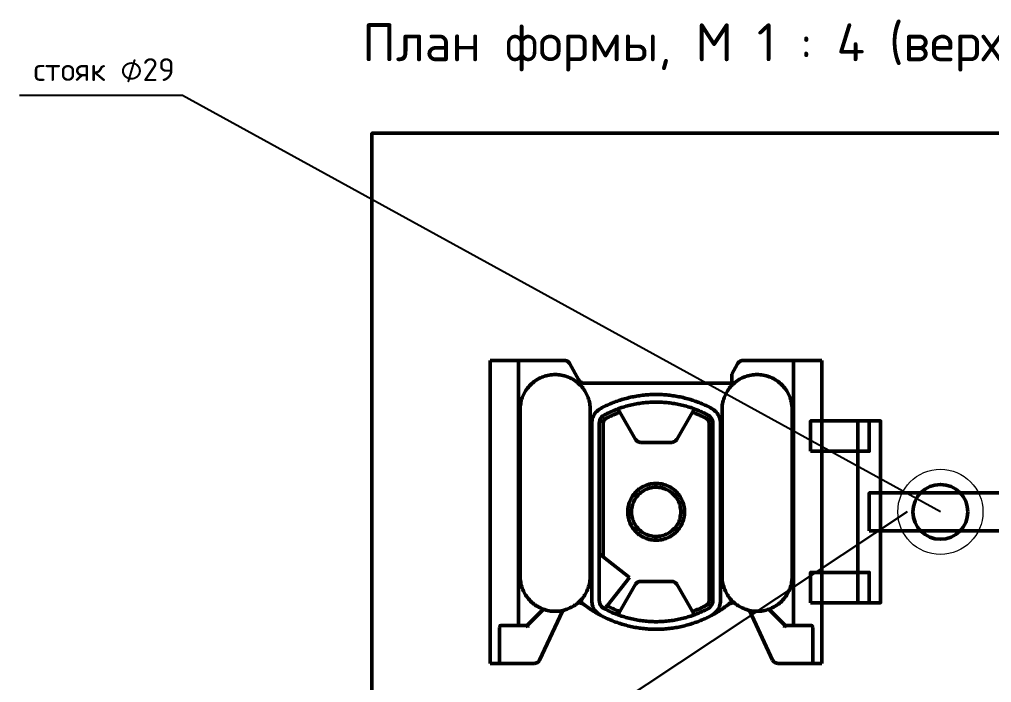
# Model space of a CAD drawing. Header units: millimetres. Extents: x 0 to 841, y 0 to 594.
# Drawn here: x 208.5 to 336.8, y 102.5 to 190 of the extents above; entities that cross this region are included whole.
import ezdxf
from ezdxf.enums import TextEntityAlignment as Align

# ---------------------------------------------------------------- set-up
doc = ezdxf.new("R2010")
doc.units = ezdxf.units.MM
doc.header["$LTSCALE"] = 0.35
doc.layers.add('08_ТЕКСТ', color=7, linetype='CONTINUOUS')
doc.layers.add('09_РАЗМЕРЫ', color=7, linetype='CONTINUOUS')
doc.layers.add('20_ВИДИМЫЕ', color=7, linetype='CONTINUOUS', lineweight=50)
doc.layers.add('22_ТОНКИЕ', color=7, linetype='CONTINUOUS', lineweight=18)
doc.styles.add('ГОСТ', font='ISOCPEUR.TTF')

msp = doc.modelspace()

# ---------------------------------------------------------------- linework, layer by layer
at = {"layer": '09_РАЗМЕРЫ'}
for p, q in [((230, 180), (208.5, 180)), ((330, 125), (230, 180)), ((325.62, 125), (220, 55))]:
    msp.add_line(p, q, dxfattribs=at)
at = {"layer": '20_ВИДИМЫЕ'}
for points in [[(255, 75), (405, 75), (405, 175), (255, 175)], [(312.88, 133), (320.62, 133), (320.62, 137), (312.88, 137)], [(319.12, 113), (322.12, 113), (322.12, 137), (319.12, 137)], [(320.62, 122.5), (339.38, 122.5), (339.38, 127.5), (320.62, 127.5)], [(312.88, 113), (320.62, 113), (320.62, 117), (312.88, 117)]]:
    msp.add_lwpolyline(points, close=True, dxfattribs=at)
for points in [[(270.62, 145), (270.63, 145), (270.66, 145), (270.69, 145), (270.75, 145), (270.82, 145), (270.9, 145)], [(270.62, 105), (270.62, 145)], [(274.36, 145), (270.9, 145)], [(274.36, 145), (274.37, 145), (274.39, 145), (274.43, 145), (274.49, 145), (274.55, 145), (274.61, 145)], [(274.36, 110), (274.36, 145)], [(274.61, 145), (280.35, 145)], [(281.12, 144.54), (281.04, 144.67), (280.93, 144.78), (280.8, 144.88), (280.66, 144.94), (280.51, 144.99), (280.35, 145)], [(304.02, 145), (303.86, 144.99), (303.71, 144.94), (303.57, 144.88), (303.45, 144.79), (303.34, 144.67), (303.25, 144.55)], [(304.02, 145), (310.39, 145)], [(310.39, 145), (310.45, 145), (310.51, 145), (310.57, 145), (310.61, 145), (310.63, 145), (310.64, 145)], [(310.64, 145), (314.1, 145)], [(310.64, 145), (310.64, 110)], [(314.1, 145), (314.18, 145), (314.25, 145), (314.31, 145), (314.34, 145), (314.37, 145), (314.38, 145)], [(314.38, 145), (314.38, 105)], [(282.25, 142.46), (281.12, 144.54)], [(303.25, 144.55), (302.5, 143.17)], [(274.56, 138.5), (274.56, 138.7), (274.57, 138.9), (274.59, 139.1), (274.63, 139.3), (274.66, 139.5), (274.71, 139.7), (274.77, 139.89), (274.83, 140.08), (274.91, 140.27), (274.99, 140.45), (275.08, 140.64), (275.17, 140.81), (275.28, 140.99), (275.39, 141.15), (275.51, 141.32), (275.64, 141.47), (275.77, 141.62), (275.91, 141.77), (276.06, 141.91), (276.21, 142.04), (276.36, 142.17), (276.53, 142.29), (276.69, 142.4), (276.87, 142.51), (277.04, 142.6), (277.23, 142.69), (277.41, 142.77), (277.6, 142.85), (277.79, 142.91), (277.98, 142.97), (278.18, 143.02), (278.38, 143.05), (278.58, 143.09), (278.78, 143.11), (278.98, 143.12), (279.18, 143.12), (279.38, 143.12), (279.58, 143.11), (279.78, 143.09), (279.98, 143.05), (280.18, 143.02), (280.38, 142.97), (280.57, 142.91), (280.76, 142.85), (280.95, 142.77), (281.13, 142.69), (281.32, 142.6), (281.49, 142.51), (281.67, 142.4), (281.83, 142.29), (282, 142.17), (282.15, 142.04), (282.3, 141.91), (282.45, 141.77), (282.59, 141.62), (282.72, 141.47), (282.85, 141.32), (282.97, 141.15), (283.08, 140.99), (283.19, 140.81), (283.28, 140.64), (283.37, 140.45), (283.45, 140.27), (283.53, 140.08), (283.59, 139.89), (283.65, 139.7), (283.7, 139.5), (283.73, 139.3), (283.77, 139.1), (283.79, 138.9), (283.8, 138.7), (283.81, 138.5)], [(283.02, 142), (282.87, 142.01), (282.71, 142.06), (282.57, 142.12), (282.45, 142.22), (282.34, 142.33), (282.25, 142.46)], [(301.19, 138.5), (301.2, 138.7), (301.21, 138.9), (301.23, 139.1), (301.27, 139.3), (301.3, 139.5), (301.35, 139.7), (301.41, 139.89), (301.47, 140.08), (301.55, 140.27), (301.63, 140.45), (301.72, 140.64), (301.81, 140.81), (301.92, 140.99), (302.03, 141.15), (302.15, 141.32), (302.28, 141.47), (302.41, 141.62), (302.55, 141.77), (302.7, 141.91), (302.85, 142.04), (303, 142.17), (303.17, 142.29), (303.33, 142.4), (303.51, 142.51), (303.68, 142.6), (303.87, 142.69), (304.05, 142.77), (304.24, 142.85), (304.43, 142.91), (304.62, 142.97), (304.82, 143.02), (305.02, 143.05), (305.22, 143.09), (305.42, 143.11), (305.62, 143.12), (305.82, 143.12), (306.02, 143.12), (306.22, 143.11), (306.42, 143.09), (306.62, 143.05), (306.82, 143.02), (307.02, 142.97), (307.21, 142.91), (307.4, 142.85), (307.59, 142.77), (307.77, 142.69), (307.96, 142.6), (308.13, 142.51), (308.31, 142.4), (308.47, 142.29), (308.64, 142.17), (308.79, 142.04), (308.94, 141.91), (309.09, 141.77), (309.23, 141.62), (309.36, 141.47), (309.49, 141.32), (309.61, 141.15), (309.72, 140.99), (309.83, 140.81), (309.92, 140.64), (310.01, 140.45), (310.09, 140.27), (310.17, 140.08), (310.23, 139.89), (310.29, 139.7), (310.34, 139.5), (310.37, 139.3), (310.41, 139.1), (310.43, 138.9), (310.44, 138.7), (310.44, 138.5)], [(302.5, 142), (302.5, 143.17)], [(283.02, 142), (302.5, 142)], [(285.19, 138.67), (285.37, 138.76), (285.54, 138.85), (285.72, 138.94), (285.9, 139.03), (286.09, 139.11), (286.27, 139.19), (286.45, 139.27), (286.64, 139.35), (286.82, 139.42), (287.01, 139.5), (287.2, 139.57), (287.39, 139.63), (287.58, 139.7), (287.77, 139.76), (287.96, 139.82), (288.15, 139.88), (288.34, 139.93), (288.54, 139.98), (288.73, 140.03), (288.93, 140.08), (289.12, 140.13), (289.32, 140.17), (289.51, 140.21), (289.71, 140.25), (289.91, 140.28), (290.11, 140.31), (290.3, 140.34), (290.5, 140.37), (290.7, 140.4), (290.9, 140.42), (291.1, 140.44), (291.3, 140.45), (291.5, 140.47), (291.7, 140.48), (291.9, 140.49), (292.1, 140.49), (292.3, 140.5), (292.5, 140.5), (292.7, 140.5), (292.9, 140.49), (293.1, 140.49), (293.3, 140.48), (293.5, 140.47), (293.7, 140.45), (293.9, 140.44), (294.1, 140.42), (294.3, 140.4), (294.5, 140.37), (294.7, 140.34), (294.89, 140.31), (295.09, 140.28), (295.29, 140.25), (295.49, 140.21), (295.68, 140.17), (295.88, 140.13), (296.07, 140.08), (296.27, 140.03), (296.46, 139.98), (296.66, 139.93), (296.85, 139.88), (297.04, 139.82), (297.23, 139.76), (297.42, 139.7), (297.61, 139.63), (297.8, 139.57), (297.99, 139.5), (298.18, 139.42), (298.36, 139.35), (298.55, 139.27), (298.73, 139.19), (298.91, 139.11), (299.1, 139.03), (299.28, 138.94), (299.46, 138.85), (299.63, 138.76), (299.81, 138.67)], [(274.56, 138.5), (274.56, 138.62), (274.56, 138.74), (274.57, 138.86), (274.58, 138.98), (274.59, 139.1), (274.61, 139.22)], [(284, 136.68), (284.01, 136.89), (284.04, 137.09), (284.08, 137.28), (284.14, 137.48), (284.22, 137.66), (284.32, 137.84), (284.43, 138.01), (284.56, 138.17), (284.7, 138.31), (284.85, 138.45), (285.01, 138.56), (285.19, 138.67)], [(285.66, 137.79), (285.85, 137.89), (286.05, 137.99), (286.25, 138.08), (286.44, 138.17), (286.64, 138.26), (286.84, 138.35), (287.05, 138.44), (287.25, 138.52), (287.45, 138.59)], [(287.45, 138.59), (287.47, 138.6), (287.52, 138.62), (287.59, 138.65), (287.69, 138.68), (287.81, 138.72), (287.93, 138.76)], [(287.45, 138.59), (287.5, 138.52), (287.54, 138.45), (287.58, 138.37), (287.62, 138.3), (287.67, 138.23), (287.71, 138.15)], [(297.07, 138.76), (296.87, 138.82), (296.68, 138.88), (296.49, 138.94), (296.29, 139), (296.1, 139.05), (295.9, 139.1), (295.7, 139.14), (295.51, 139.18), (295.31, 139.23), (295.11, 139.26), (294.91, 139.3), (294.71, 139.33), (294.51, 139.36), (294.31, 139.39), (294.11, 139.41), (293.91, 139.43), (293.71, 139.45), (293.51, 139.46), (293.31, 139.48), (293.11, 139.49), (292.9, 139.49), (292.7, 139.5), (292.5, 139.5), (292.3, 139.5), (292.1, 139.49), (291.89, 139.49), (291.69, 139.48), (291.49, 139.46), (291.29, 139.45), (291.09, 139.43), (290.89, 139.41), (290.69, 139.39), (290.49, 139.36), (290.29, 139.33), (290.09, 139.3), (289.89, 139.26), (289.69, 139.23), (289.49, 139.18), (289.3, 139.14), (289.1, 139.1), (288.9, 139.05), (288.71, 139), (288.51, 138.94), (288.32, 138.88), (288.13, 138.82), (287.93, 138.76)], [(297.07, 138.76), (297.19, 138.72), (297.31, 138.68), (297.4, 138.65), (297.48, 138.62), (297.53, 138.6), (297.55, 138.59)], [(297.29, 138.15), (297.33, 138.23), (297.38, 138.3), (297.42, 138.37), (297.46, 138.45), (297.5, 138.52), (297.55, 138.59)], [(297.55, 138.59), (297.75, 138.52), (297.95, 138.44), (298.16, 138.35), (298.36, 138.26), (298.56, 138.17), (298.75, 138.08), (298.95, 137.99), (299.15, 137.89), (299.34, 137.79)], [(299.81, 138.67), (299.99, 138.56), (300.15, 138.45), (300.3, 138.31), (300.44, 138.17), (300.57, 138.01), (300.68, 137.84), (300.78, 137.66), (300.86, 137.48), (300.92, 137.28), (300.96, 137.09), (300.99, 136.89), (301, 136.68)], [(310.39, 139.22), (310.41, 139.1), (310.42, 138.98), (310.43, 138.86), (310.44, 138.74), (310.44, 138.62), (310.44, 138.5)], [(274.56, 116.5), (274.56, 138.5)], [(283.81, 138.5), (283.81, 116.5)], [(285, 136.68), (285.02, 136.91), (285.08, 137.12), (285.18, 137.33), (285.31, 137.51), (285.47, 137.66), (285.66, 137.79)], [(285.9, 137.34), (285.78, 137.27), (285.69, 137.18), (285.61, 137.07), (285.55, 136.95), (285.51, 136.82), (285.5, 136.68)], [(287.71, 138.15), (287.5, 138.08), (287.3, 138), (287.09, 137.91), (286.89, 137.83), (286.69, 137.74), (286.49, 137.64), (286.29, 137.55), (286.09, 137.45), (285.9, 137.34)], [(287.71, 138.15), (289.78, 134.56)], [(295.22, 134.56), (297.29, 138.15)], [(299.1, 137.34), (298.91, 137.45), (298.71, 137.55), (298.51, 137.64), (298.31, 137.74), (298.11, 137.83), (297.91, 137.91), (297.7, 138), (297.5, 138.08), (297.29, 138.15)], [(299.5, 136.68), (299.49, 136.82), (299.45, 136.95), (299.39, 137.07), (299.31, 137.18), (299.22, 137.27), (299.1, 137.34)], [(299.34, 137.79), (299.53, 137.66), (299.69, 137.51), (299.82, 137.33), (299.92, 137.12), (299.98, 136.91), (300, 136.68)], [(301.19, 116.5), (301.19, 138.5)], [(310.44, 138.5), (310.44, 116.5)], [(284, 113.32), (284, 136.68)], [(285, 119.47), (285, 136.68)], [(285.5, 136.68), (285.5, 119.07)], [(299.5, 113.32), (299.5, 136.68)], [(300, 136.68), (300, 113.32)], [(301, 136.68), (301, 113.32)], [(290.43, 134.18), (290.3, 134.19), (290.18, 134.23), (290.06, 134.28), (289.95, 134.36), (289.86, 134.45), (289.78, 134.56)], [(290.43, 134.18), (294.57, 134.18)], [(295.22, 134.56), (295.14, 134.45), (295.05, 134.36), (294.94, 134.28), (294.82, 134.23), (294.7, 134.19), (294.57, 134.18)], [(288.75, 125), (288.76, 124.79), (288.77, 124.59), (288.8, 124.38), (288.84, 124.18), (288.89, 123.98), (288.95, 123.78), (289.03, 123.59), (289.11, 123.4), (289.2, 123.22), (289.31, 123.04), (289.42, 122.86), (289.54, 122.7), (289.67, 122.54), (289.81, 122.39), (289.96, 122.24), (290.12, 122.11), (290.28, 121.98), (290.45, 121.86), (290.62, 121.75), (290.81, 121.65), (290.99, 121.57), (291.19, 121.49), (291.38, 121.42), (291.58, 121.36), (291.78, 121.32), (291.98, 121.29), (292.19, 121.26), (292.4, 121.25), (292.6, 121.25), (292.81, 121.26), (293.02, 121.29), (293.22, 121.32), (293.42, 121.36), (293.62, 121.42), (293.81, 121.49), (294.01, 121.57), (294.19, 121.65), (294.38, 121.75), (294.55, 121.86), (294.72, 121.98), (294.88, 122.11), (295.04, 122.24), (295.19, 122.39), (295.33, 122.54), (295.46, 122.7), (295.58, 122.86), (295.69, 123.04), (295.8, 123.22), (295.89, 123.4), (295.97, 123.59), (296.05, 123.78), (296.11, 123.98), (296.16, 124.18), (296.2, 124.38), (296.23, 124.59), (296.24, 124.79), (296.25, 125), (296.24, 125.21), (296.23, 125.41), (296.2, 125.62), (296.16, 125.82), (296.11, 126.02), (296.05, 126.22), (295.97, 126.41), (295.89, 126.6), (295.8, 126.78), (295.69, 126.96), (295.58, 127.14), (295.46, 127.3), (295.33, 127.46), (295.19, 127.61), (295.04, 127.76), (294.88, 127.89), (294.72, 128.02), (294.55, 128.14), (294.38, 128.25), (294.19, 128.35), (294.01, 128.43), (293.81, 128.51), (293.62, 128.58), (293.42, 128.64), (293.22, 128.68), (293.02, 128.71), (292.81, 128.74), (292.6, 128.75), (292.4, 128.75), (292.19, 128.74), (291.98, 128.71), (291.78, 128.68), (291.58, 128.64), (291.38, 128.58), (291.19, 128.51), (290.99, 128.43), (290.81, 128.35), (290.62, 128.25), (290.45, 128.14), (290.28, 128.02), (290.12, 127.89), (289.96, 127.76), (289.81, 127.61), (289.67, 127.46), (289.54, 127.3), (289.42, 127.14), (289.31, 126.96), (289.2, 126.78), (289.11, 126.6), (289.03, 126.41), (288.95, 126.22), (288.89, 126.02), (288.84, 125.82), (288.8, 125.62), (288.77, 125.41), (288.76, 125.21), (288.75, 125)], [(296.25, 125), (296.24, 125.21), (296.22, 125.41), (296.2, 125.62), (296.16, 125.82), (296.11, 126.02), (296.04, 126.22), (295.97, 126.41), (295.89, 126.6), (295.8, 126.78), (295.69, 126.96), (295.58, 127.14), (295.46, 127.3), (295.33, 127.46), (295.19, 127.61), (295.04, 127.76), (294.88, 127.89), (294.72, 128.02), (294.55, 128.14), (294.37, 128.25), (294.19, 128.34), (294.01, 128.43), (293.81, 128.51), (293.62, 128.58), (293.42, 128.63), (293.22, 128.68), (293.01, 128.71), (292.81, 128.73), (292.6, 128.75), (292.4, 128.75), (292.19, 128.73), (291.99, 128.71), (291.78, 128.68), (291.58, 128.63), (291.38, 128.58), (291.19, 128.51), (290.99, 128.43), (290.81, 128.34), (290.63, 128.25), (290.45, 128.14), (290.28, 128.02), (290.12, 127.89), (289.96, 127.76), (289.81, 127.61), (289.67, 127.46), (289.54, 127.3), (289.42, 127.14), (289.31, 126.96), (289.2, 126.78), (289.11, 126.6), (289.03, 126.41), (288.96, 126.22), (288.89, 126.02), (288.84, 125.82), (288.8, 125.62), (288.78, 125.41), (288.76, 125.21), (288.75, 125), (288.76, 124.79), (288.78, 124.59), (288.8, 124.38), (288.84, 124.18), (288.89, 123.98), (288.96, 123.78), (289.03, 123.59), (289.11, 123.4), (289.2, 123.22), (289.31, 123.04), (289.42, 122.86), (289.54, 122.7), (289.67, 122.54), (289.81, 122.39), (289.96, 122.24), (290.12, 122.11), (290.28, 121.98), (290.45, 121.86), (290.63, 121.75), (290.81, 121.66), (290.99, 121.57), (291.19, 121.49), (291.38, 121.42), (291.58, 121.37), (291.78, 121.32), (291.99, 121.29), (292.19, 121.27), (292.4, 121.25), (292.6, 121.25), (292.81, 121.27), (293.01, 121.29), (293.22, 121.32), (293.42, 121.37), (293.62, 121.42), (293.81, 121.49), (294.01, 121.57), (294.19, 121.66), (294.37, 121.75), (294.55, 121.86), (294.72, 121.98), (294.88, 122.11), (295.04, 122.24), (295.19, 122.39), (295.33, 122.54), (295.46, 122.7), (295.58, 122.86), (295.69, 123.04), (295.8, 123.22), (295.89, 123.4), (295.97, 123.59), (296.04, 123.78), (296.11, 123.98), (296.16, 124.18), (296.2, 124.38), (296.22, 124.59), (296.24, 124.79), (296.25, 125)], [(295.75, 125), (295.74, 125.21), (295.72, 125.41), (295.69, 125.62), (295.65, 125.82), (295.59, 126.01), (295.52, 126.21), (295.43, 126.4), (295.34, 126.58), (295.23, 126.76), (295.12, 126.93), (294.99, 127.09), (294.85, 127.24), (294.71, 127.39), (294.55, 127.52), (294.39, 127.65), (294.21, 127.76), (294.03, 127.86), (293.85, 127.96), (293.66, 128.04), (293.46, 128.1), (293.27, 128.16), (293.06, 128.2), (292.86, 128.23), (292.65, 128.25), (292.45, 128.25), (292.24, 128.24), (292.04, 128.22), (291.83, 128.18), (291.63, 128.13), (291.44, 128.07), (291.24, 128), (291.06, 127.91), (290.88, 127.81), (290.7, 127.71), (290.53, 127.59), (290.37, 127.46), (290.22, 127.32), (290.08, 127.17), (289.95, 127.01), (289.82, 126.84), (289.71, 126.67), (289.61, 126.49), (289.52, 126.3), (289.45, 126.11), (289.38, 125.92), (289.33, 125.72), (289.29, 125.51), (289.26, 125.31), (289.25, 125.1), (289.25, 124.9), (289.26, 124.69), (289.29, 124.49), (289.33, 124.28), (289.38, 124.08), (289.45, 123.89), (289.52, 123.7), (289.61, 123.51), (289.71, 123.33), (289.82, 123.16), (289.95, 122.99), (290.08, 122.83), (290.22, 122.68), (290.37, 122.54), (290.53, 122.41), (290.7, 122.29), (290.88, 122.19), (291.06, 122.09), (291.24, 122), (291.44, 121.93), (291.63, 121.87), (291.83, 121.82), (292.04, 121.78), (292.24, 121.76), (292.45, 121.75), (292.65, 121.75), (292.86, 121.77), (293.06, 121.8), (293.27, 121.84), (293.46, 121.9), (293.66, 121.96), (293.85, 122.04), (294.03, 122.14), (294.21, 122.24), (294.39, 122.35), (294.55, 122.48), (294.71, 122.61), (294.85, 122.76), (294.99, 122.91), (295.12, 123.07), (295.23, 123.24), (295.34, 123.42), (295.43, 123.6), (295.52, 123.79), (295.59, 123.99), (295.65, 124.18), (295.69, 124.38), (295.72, 124.59), (295.74, 124.79), (295.75, 125)], [(289.04, 123.56), (289.04, 123.55), (289.05, 123.52), (289.07, 123.48), (289.09, 123.43), (289.12, 123.38), (289.15, 123.32)], [(295.96, 123.56), (295.96, 123.55), (295.95, 123.52), (295.93, 123.48), (295.91, 123.43), (295.88, 123.38), (295.85, 123.32)], [(285.5, 119.07), (285, 119.47)], [(285, 113.32), (285, 119.47)], [(288.97, 116.32), (285.5, 119.07)], [(274.61, 115.78), (274.59, 115.9), (274.58, 116.02), (274.57, 116.14), (274.56, 116.26), (274.56, 116.38), (274.56, 116.5)], [(283.81, 116.5), (283.8, 116.3), (283.79, 116.1), (283.77, 115.9), (283.73, 115.7), (283.7, 115.5), (283.65, 115.3), (283.59, 115.11), (283.53, 114.92), (283.45, 114.73), (283.37, 114.55), (283.28, 114.36), (283.19, 114.19), (283.08, 114.01), (282.97, 113.85), (282.85, 113.68), (282.72, 113.53), (282.59, 113.38), (282.45, 113.23), (282.3, 113.09), (282.15, 112.96), (282, 112.83), (281.83, 112.71), (281.67, 112.6), (281.49, 112.49), (281.32, 112.4), (281.13, 112.31), (280.95, 112.23), (280.76, 112.15), (280.57, 112.09), (280.38, 112.03), (280.18, 111.98), (279.98, 111.95), (279.78, 111.91), (279.58, 111.89), (279.38, 111.88), (279.18, 111.88), (278.98, 111.88), (278.78, 111.89), (278.58, 111.91), (278.38, 111.95), (278.18, 111.98), (277.98, 112.03), (277.79, 112.09), (277.6, 112.15), (277.41, 112.23), (277.23, 112.31), (277.04, 112.4), (276.87, 112.49), (276.69, 112.6), (276.53, 112.71), (276.36, 112.83), (276.21, 112.96), (276.06, 113.09), (275.91, 113.23), (275.77, 113.38), (275.64, 113.53), (275.51, 113.68), (275.39, 113.85), (275.28, 114.01), (275.17, 114.19), (275.08, 114.36), (274.99, 114.55), (274.91, 114.73), (274.83, 114.92), (274.77, 115.11), (274.71, 115.3), (274.66, 115.5), (274.63, 115.7), (274.59, 115.9), (274.57, 116.1), (274.56, 116.3), (274.56, 116.5)], [(286.02, 112.59), (288.97, 116.32)], [(287.71, 111.85), (289.78, 115.44)], [(289.78, 115.44), (289.86, 115.55), (289.95, 115.64), (290.06, 115.72), (290.18, 115.77), (290.3, 115.81), (290.43, 115.82)], [(290.43, 115.82), (294.57, 115.82)], [(294.57, 115.82), (294.7, 115.81), (294.82, 115.77), (294.94, 115.72), (295.05, 115.64), (295.14, 115.55), (295.22, 115.44)], [(295.22, 115.44), (297.29, 111.85)], [(310.44, 116.5), (310.44, 116.3), (310.43, 116.1), (310.41, 115.9), (310.37, 115.7), (310.34, 115.5), (310.29, 115.3), (310.23, 115.11), (310.17, 114.92), (310.09, 114.73), (310.01, 114.55), (309.92, 114.36), (309.83, 114.19), (309.72, 114.01), (309.61, 113.85), (309.49, 113.68), (309.36, 113.53), (309.23, 113.38), (309.09, 113.23), (308.94, 113.09), (308.79, 112.96), (308.64, 112.83), (308.47, 112.71), (308.31, 112.6), (308.13, 112.49), (307.96, 112.4), (307.77, 112.31), (307.59, 112.23), (307.4, 112.15), (307.21, 112.09), (307.02, 112.03), (306.82, 111.98), (306.62, 111.95), (306.42, 111.91), (306.22, 111.89), (306.02, 111.88), (305.82, 111.88), (305.62, 111.88), (305.42, 111.89), (305.22, 111.91), (305.02, 111.95), (304.82, 111.98), (304.62, 112.03), (304.43, 112.09), (304.24, 112.15), (304.05, 112.23), (303.87, 112.31), (303.68, 112.4), (303.51, 112.49), (303.33, 112.6), (303.17, 112.71), (303, 112.83), (302.85, 112.96), (302.7, 113.09), (302.55, 113.23), (302.41, 113.38), (302.28, 113.53), (302.15, 113.68), (302.03, 113.85), (301.92, 114.01), (301.81, 114.19), (301.72, 114.36), (301.63, 114.55), (301.55, 114.73), (301.47, 114.92), (301.41, 115.11), (301.35, 115.3), (301.3, 115.5), (301.27, 115.7), (301.23, 115.9), (301.21, 116.1), (301.2, 116.3), (301.19, 116.5)], [(310.44, 116.5), (310.44, 116.38), (310.44, 116.26), (310.43, 116.14), (310.42, 116.02), (310.41, 115.9), (310.39, 115.78)], [(283.15, 112.63), (283.02, 112.73), (282.87, 112.81), (282.71, 112.89), (282.56, 112.94), (282.39, 112.99), (282.23, 113.02)], [(285.19, 111.33), (285.01, 111.43), (284.82, 111.53), (284.64, 111.64), (284.46, 111.75), (284.29, 111.86), (284.11, 111.97), (283.93, 112.08), (283.76, 112.2), (283.59, 112.32), (283.42, 112.44), (283.25, 112.56), (283.08, 112.69), (282.92, 112.82), (282.76, 112.95), (282.59, 113.08), (282.43, 113.21)], [(285.19, 111.33), (285.01, 111.44), (284.85, 111.55), (284.7, 111.69), (284.56, 111.83), (284.43, 111.99), (284.32, 112.16), (284.22, 112.34), (284.14, 112.52), (284.08, 112.72), (284.04, 112.91), (284.01, 113.11), (284, 113.32)], [(285, 113.32), (285.02, 113.09), (285.08, 112.88), (285.18, 112.67), (285.31, 112.49), (285.47, 112.34), (285.66, 112.21)], [(299.1, 112.66), (299.22, 112.73), (299.31, 112.82), (299.39, 112.93), (299.45, 113.05), (299.49, 113.18), (299.5, 113.32)], [(300, 113.32), (299.98, 113.09), (299.92, 112.88), (299.82, 112.67), (299.69, 112.49), (299.53, 112.34), (299.34, 112.21)], [(301, 113.32), (300.99, 113.11), (300.96, 112.91), (300.92, 112.72), (300.86, 112.52), (300.78, 112.34), (300.68, 112.16), (300.57, 111.99), (300.44, 111.83), (300.3, 111.69), (300.15, 111.55), (299.99, 111.44), (299.81, 111.33)], [(302.57, 113.21), (302.41, 113.08), (302.24, 112.95), (302.08, 112.82), (301.92, 112.69), (301.75, 112.56), (301.58, 112.44), (301.41, 112.32), (301.24, 112.2), (301.07, 112.08), (300.89, 111.97), (300.71, 111.86), (300.54, 111.75), (300.36, 111.64), (300.18, 111.53), (299.99, 111.43), (299.81, 111.33)], [(302.77, 113.02), (302.61, 112.99), (302.44, 112.94), (302.29, 112.89), (302.13, 112.81), (301.98, 112.73), (301.85, 112.63)], [(277.62, 112.14), (275.48, 110)], [(277.13, 105.43), (280.14, 111.88)], [(280.19, 111.99), (280.18, 111.97), (280.17, 111.95), (280.16, 111.94), (280.15, 111.92), (280.14, 111.9), (280.14, 111.88)], [(285.71, 112.19), (285.7, 112.19), (285.69, 112.2), (285.68, 112.2), (285.68, 112.21), (285.67, 112.21), (285.66, 112.21)], [(285.71, 112.19), (285.76, 112.26), (285.81, 112.32), (285.86, 112.39), (285.92, 112.46), (285.97, 112.52), (286.02, 112.59)], [(287.45, 111.41), (287.25, 111.48), (287.06, 111.56), (286.86, 111.64), (286.66, 111.73), (286.47, 111.81), (286.28, 111.9), (286.08, 112), (285.89, 112.09), (285.71, 112.19)], [(286.02, 112.59), (286.2, 112.5), (286.39, 112.41), (286.57, 112.32), (286.76, 112.23), (286.95, 112.15), (287.13, 112.07), (287.32, 111.99), (287.52, 111.92), (287.71, 111.85)], [(287.71, 111.85), (287.67, 111.77), (287.62, 111.7), (287.58, 111.63), (287.54, 111.55), (287.5, 111.48), (287.45, 111.41)], [(297.29, 111.85), (297.5, 111.92), (297.7, 112), (297.91, 112.09), (298.11, 112.17), (298.31, 112.26), (298.51, 112.36), (298.71, 112.45), (298.91, 112.55), (299.1, 112.66)], [(297.55, 111.41), (297.5, 111.48), (297.46, 111.55), (297.42, 111.63), (297.38, 111.7), (297.33, 111.77), (297.29, 111.85)], [(299.34, 112.21), (299.15, 112.11), (298.95, 112.01), (298.75, 111.92), (298.56, 111.83), (298.36, 111.74), (298.16, 111.65), (297.95, 111.56), (297.75, 111.48), (297.55, 111.41)], [(304.86, 111.88), (304.86, 111.9), (304.85, 111.92), (304.84, 111.94), (304.83, 111.95), (304.82, 111.97), (304.81, 111.99)], [(304.86, 111.88), (307.87, 105.43)], [(309.52, 110), (307.38, 112.14)], [(299.81, 111.33), (299.63, 111.24), (299.46, 111.15), (299.28, 111.06), (299.1, 110.97), (298.91, 110.89), (298.73, 110.81), (298.55, 110.73), (298.36, 110.65), (298.18, 110.58), (297.99, 110.5), (297.8, 110.43), (297.61, 110.37), (297.42, 110.3), (297.23, 110.24), (297.04, 110.18), (296.85, 110.12), (296.66, 110.07), (296.46, 110.02), (296.27, 109.97), (296.07, 109.92), (295.88, 109.87), (295.68, 109.83), (295.49, 109.79), (295.29, 109.75), (295.09, 109.72), (294.89, 109.69), (294.7, 109.66), (294.5, 109.63), (294.3, 109.6), (294.1, 109.58), (293.9, 109.56), (293.7, 109.55), (293.5, 109.53), (293.3, 109.52), (293.1, 109.51), (292.9, 109.51), (292.7, 109.5), (292.5, 109.5), (292.3, 109.5), (292.1, 109.51), (291.9, 109.51), (291.7, 109.52), (291.5, 109.53), (291.3, 109.55), (291.1, 109.56), (290.9, 109.58), (290.7, 109.6), (290.5, 109.63), (290.3, 109.66), (290.11, 109.69), (289.91, 109.72), (289.71, 109.75), (289.51, 109.79), (289.32, 109.83), (289.12, 109.87), (288.93, 109.92), (288.73, 109.97), (288.54, 110.02), (288.34, 110.07), (288.15, 110.12), (287.96, 110.18), (287.77, 110.24), (287.58, 110.3), (287.39, 110.37), (287.2, 110.43), (287.01, 110.5), (286.82, 110.58), (286.64, 110.65), (286.45, 110.73), (286.27, 110.81), (286.09, 110.89), (285.9, 110.97), (285.72, 111.06), (285.54, 111.15), (285.37, 111.24), (285.19, 111.33)], [(287.93, 111.24), (287.81, 111.28), (287.69, 111.32), (287.6, 111.35), (287.52, 111.38), (287.47, 111.4), (287.45, 111.41)], [(297.07, 111.24), (296.87, 111.18), (296.68, 111.12), (296.49, 111.06), (296.29, 111), (296.1, 110.95), (295.9, 110.9), (295.7, 110.86), (295.51, 110.82), (295.31, 110.77), (295.11, 110.74), (294.91, 110.7), (294.71, 110.67), (294.51, 110.64), (294.31, 110.61), (294.11, 110.59), (293.91, 110.57), (293.71, 110.55), (293.51, 110.54), (293.31, 110.52), (293.11, 110.51), (292.9, 110.51), (292.7, 110.5), (292.5, 110.5), (292.3, 110.5), (292.1, 110.51), (291.89, 110.51), (291.69, 110.52), (291.49, 110.54), (291.29, 110.55), (291.09, 110.57), (290.89, 110.59), (290.69, 110.61), (290.49, 110.64), (290.29, 110.67), (290.09, 110.7), (289.89, 110.74), (289.69, 110.77), (289.49, 110.82), (289.3, 110.86), (289.1, 110.9), (288.9, 110.95), (288.71, 111), (288.51, 111.06), (288.32, 111.12), (288.13, 111.18), (287.93, 111.24)], [(297.55, 111.41), (297.53, 111.4), (297.48, 111.38), (297.41, 111.35), (297.31, 111.32), (297.19, 111.28), (297.07, 111.24)], [(271.85, 109.75), (271.86, 109.81), (271.87, 109.87), (271.9, 109.93), (271.94, 109.97), (271.98, 109.99), (272.03, 110)], [(271.85, 109.75), (271.85, 105)], [(272.03, 110), (274.36, 110)], [(274.61, 110), (274.55, 110), (274.49, 110), (274.43, 110), (274.39, 110), (274.37, 110), (274.36, 110)], [(275.48, 110), (274.61, 110)], [(275.48, 110), (275.48, 109.99), (275.49, 109.97), (275.51, 109.93), (275.53, 109.87), (275.56, 109.81), (275.58, 109.75)], [(309.42, 109.75), (309.44, 109.81), (309.47, 109.87), (309.49, 109.93), (309.51, 109.97), (309.52, 109.99), (309.52, 110)], [(310.39, 110), (309.52, 110)], [(310.64, 110), (310.63, 110), (310.61, 110), (310.57, 110), (310.51, 110), (310.45, 110), (310.39, 110)], [(312.97, 110), (310.64, 110)], [(312.97, 110), (313.02, 109.99), (313.06, 109.97), (313.1, 109.93), (313.13, 109.87), (313.14, 109.81), (313.15, 109.75)], [(313.15, 109.75), (313.15, 105)], [(276.45, 105), (276.59, 105.01), (276.73, 105.05), (276.85, 105.12), (276.96, 105.2), (277.06, 105.31), (277.13, 105.43)], [(307.87, 105.43), (307.94, 105.31), (308.04, 105.2), (308.15, 105.12), (308.27, 105.05), (308.41, 105.01), (308.55, 105)], [(270.9, 105), (270.82, 105), (270.75, 105), (270.69, 105), (270.66, 105), (270.63, 105), (270.62, 105)], [(270.9, 105), (271.85, 105)], [(276.45, 105), (271.85, 105)], [(313.15, 105), (308.55, 105)], [(314.1, 105), (313.15, 105)], [(314.1, 105), (314.18, 105), (314.25, 105), (314.31, 105), (314.34, 105), (314.37, 105), (314.38, 105)]]:
    msp.add_lwpolyline(points, dxfattribs=at)
msp.add_circle((330, 125), 3.62, dxfattribs=at)
at = {"layer": '22_ТОНКИЕ'}
msp.add_circle((330, 125), 5.62, dxfattribs=at)

# ---------------------------------------------------------------- texts
at = {"layer": '08_ТЕКСТ', "style": 'ГОСТ'}
msp.add_text('План формы, М 1 : 4 (верхняя полуформа снята)', height=5, dxfattribs=at).set_placement((330, 183), align=Align.BOTTOM_CENTER)
msp.add_text('стояк ⌀29', height=3, dxfattribs=at).set_placement((229, 181), align=Align.BOTTOM_RIGHT)

doc.saveas('drawing.dxf')
